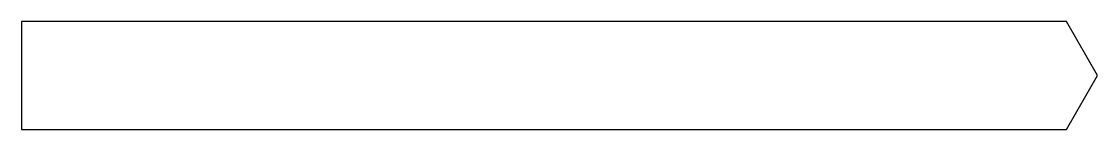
# Model space of a CAD drawing. Header units: millimetres. Extents: x -60 to 0, y -3 to 3.
import ezdxf

# ---------------------------------------------------------------- set-up
doc = ezdxf.new("R2010")
doc.units = ezdxf.units.MM

msp = doc.modelspace()

# ---------------------------------------------------------------- linework, layer by layer
for p, q in [((-1.732, 3), (-60, 3)), ((-60, 3), (-60, -3)), ((0, 0), (-1.732, 3)), ((-1.732, -3), (0, 0)), ((-60, -3), (-1.732, -3))]:
    msp.add_line(p, q)

doc.saveas('drawing.dxf')
